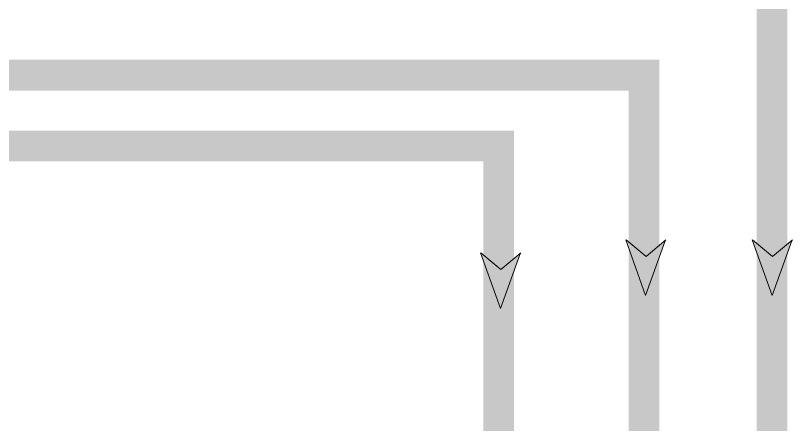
# Model space of a CAD drawing. Header units: millimetres. Extents: x 0 to 53377, y 0 to 36189.
# Drawn here: x 34209 to 36738, y 28309 to 29640 of the extents above; entities that cross this region are included whole.
import ezdxf

# ---------------------------------------------------------------- set-up
doc = ezdxf.new("R2010")
doc.units = ezdxf.units.MM
doc.layers.add('S_TEXT', color=7, linetype='Continuous', lineweight=15)
doc.layers.add('SAN-MC-COLD WATER', color=5, linetype='Continuous', lineweight=30)

msp = doc.modelspace()

# ---------------------------------------------------------------- hatches: boundary and pattern name
at = {"layer": 'S_TEXT'}
h = msp.add_hatch(color=256, dxfattribs=at)
h.paths.add_polyline_path([(36324.9, 28910.1), (36260, 28855.7), (36260, 28728.6)])
h.paths.add_polyline_path([(36260, 28728.6), (36260, 28855.7), (36195.1, 28910.1)])
h = msp.add_hatch(color=256, dxfattribs=at)
h.paths.add_polyline_path([(36736.6, 28910.1), (36671.7, 28855.7), (36671.7, 28728.6)])
h.paths.add_polyline_path([(36671.7, 28728.6), (36671.7, 28855.7), (36606.8, 28910.1)])
h = msp.add_hatch(color=256, dxfattribs=at)
h.paths.add_polyline_path([(35852.1, 28868), (35787.2, 28813.7), (35787.2, 28686.6)])
h.paths.add_polyline_path([(35787.2, 28686.6), (35787.2, 28813.7), (35722.3, 28868)])

# ---------------------------------------------------------------- linework, layer by layer
for p, q in [((36260, 28728.6), (36195.1, 28910.1)), ((36196.4, 28910.1), (36261.3, 28855.7)), ((36260, 28728.6), (36324.9, 28910.1)), ((36326.2, 28910.1), (36261.3, 28855.7)), ((36671.7, 28728.6), (36606.8, 28910.1)), ((36608.1, 28910.1), (36673, 28855.7)), ((36671.7, 28728.6), (36736.6, 28910.1)), ((36737.9, 28910.1), (36673, 28855.7)), ((35787.2, 28686.6), (35722.3, 28868)), ((35723.7, 28868), (35788.6, 28813.7)), ((35787.2, 28686.6), (35852.1, 28868)), ((35853.5, 28868), (35788.6, 28813.7))]:
    msp.add_line(p, q, dxfattribs=at)
at = {"layer": 'SAN-MC-COLD WATER', "const_width": 100}
for points in [[(13280.5, 31680.6), (13280.5, 32978.5), (36671.7, 32978.5), (36671.7, 28275.9)], [(32963.9, 27033.4), (33276.9, 27033.4), (33276.9, 29445.9), (36254.2, 29445.9), (36254.2, 28275.9)], [(32963.9, 26822.1), (33488.2, 26822.1), (33488.2, 29215), (35781.4, 29215), (35781.4, 28275.9)]]:
    msp.add_lwpolyline(points, dxfattribs=at)

doc.saveas('drawing.dxf')
